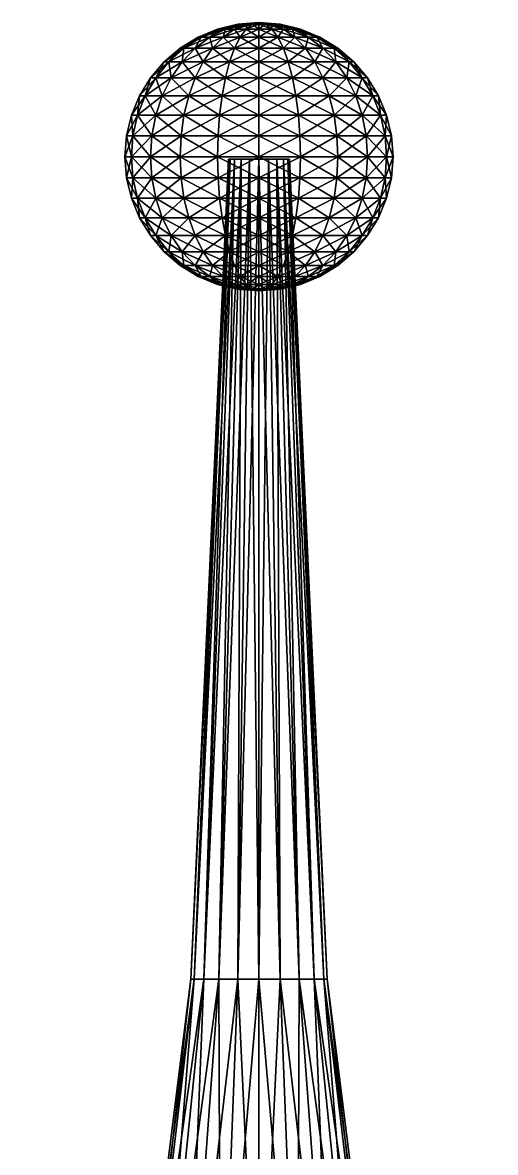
# Model space of a CAD drawing. Header units: centimetres. Extents: x -3.08 to -1.02, y -0.97 to 2.65.
# Drawn here: x -2.181 to -1.919, y 2.02 to 2.647 of the extents above; entities that cross this region are included whole.
import ezdxf

# ---------------------------------------------------------------- set-up
doc = ezdxf.new("R2010")
doc.units = ezdxf.units.CM
doc.header["$MEASUREMENT"] = 0

msp = doc.modelspace()

# ---------------------------------------------------------------- meshes
at = {"color": 8, "true_color": 0x7f7f7f}
mesh = msp.add_polyface(dxfattribs=at)
corners = [(-2.05017, 2.64353, -0.9108), (-2.06061, 2.63906, -0.91993), (-2.05728, 2.64353, -0.90967), (-2.07003, 2.63906, -0.91513), (-2.06369, 2.64353, -0.9064), (-2.07751, 2.63906, -0.90766), (-2.06878, 2.64353, -0.90131), (-2.08231, 2.63906, -0.89823), (-2.07205, 2.64353, -0.8949), (-2.07205, 2.64353, -0.88068), (-2.07751, 2.63906, -0.86793), (-2.06878, 2.64353, -0.87427), (-2.07003, 2.63906, -0.86045), (-2.06369, 2.64353, -0.86918), (-2.06061, 2.63906, -0.85565), (-2.05728, 2.64353, -0.86591), (-2.05017, 2.63906, -0.85399), (-2.05017, 2.64353, -0.86479), (-2.05017, 2.64626, -0.89944), (-2.05377, 2.64626, -0.89887), (-2.05701, 2.64626, -0.89721), (-2.05959, 2.64626, -0.89464), (-2.06125, 2.64626, -0.89139), (-2.07317, 2.64353, -0.88779), (-2.06182, 2.64626, -0.88779), (-2.06125, 2.64626, -0.88419), (-2.05959, 2.64626, -0.88095), (-2.05701, 2.64626, -0.87837), (-2.05377, 2.64626, -0.87672), (-2.05017, 2.64626, -0.87615), (-2.05017, 2.64718, -0.88779), (-2.05017, 2.64718, -0.88779), (-2.05017, 2.64718, -0.88779), (-2.05017, 2.64718, -0.88779), (-2.05017, 2.64718, -0.88779), (-2.05017, 2.64718, -0.88779), (-2.05017, 2.64718, -0.88779), (-2.05017, 2.64718, -0.88779), (-2.05017, 2.64718, -0.88779), (-2.05017, 2.64718, -0.88779)]
mesh.append_faces([[corners[k] for k in face] for face in [(0, 1, 2), (2, 3, 4), (4, 5, 6), (6, 7, 8), (9, 10, 11), (11, 12, 13), (13, 14, 15), (14, 16, 15), (15, 16, 17), (0, 2, 18), (18, 2, 19), (2, 4, 19), (19, 4, 20), (4, 6, 20), (20, 6, 21), (6, 8, 21), (21, 8, 22), (8, 23, 22), (22, 23, 24), (23, 9, 24), (24, 9, 25), (9, 11, 25), (25, 11, 26), (11, 13, 26), (26, 13, 27), (13, 15, 27), (27, 15, 28), (15, 17, 28), (28, 17, 29), (18, 19, 30), (19, 20, 31), (20, 21, 32), (21, 22, 33), (22, 24, 34), (24, 25, 35), (25, 26, 36), (26, 27, 37), (27, 28, 38), (28, 29, 39)]], dxfattribs={"color": 8})
mesh = msp.add_polyface(dxfattribs=at)
corners = [(-2.02829, 2.64353, -0.8949), (-2.02283, 2.63906, -0.90766), (-2.03156, 2.64353, -0.90131), (-2.0303, 2.63906, -0.91513), (-2.03665, 2.64353, -0.9064), (-2.03973, 2.63906, -0.91993), (-2.04306, 2.64353, -0.90967), (-2.05017, 2.63906, -0.92159), (-2.05017, 2.64353, -0.9108), (-2.05017, 2.64353, -0.86479), (-2.03973, 2.63906, -0.85565), (-2.04306, 2.64353, -0.86591), (-2.0303, 2.63906, -0.86045), (-2.03665, 2.64353, -0.86918), (-2.02283, 2.63906, -0.86793), (-2.03156, 2.64353, -0.87427), (-2.01803, 2.63906, -0.87735), (-2.02829, 2.64353, -0.88068), (-2.03909, 2.64626, -0.89139), (-2.04075, 2.64626, -0.89464), (-2.04332, 2.64626, -0.89721), (-2.04657, 2.64626, -0.89887), (-2.05017, 2.64626, -0.89944), (-2.05017, 2.64626, -0.87615), (-2.04657, 2.64626, -0.87672), (-2.04332, 2.64626, -0.87837), (-2.04075, 2.64626, -0.88095), (-2.03909, 2.64626, -0.88419), (-2.02717, 2.64353, -0.88779), (-2.03852, 2.64626, -0.88779), (-2.02829, 2.64353, -0.8949), (-2.03909, 2.64626, -0.89139), (-2.05017, 2.64718, -0.88779), (-2.05017, 2.64718, -0.88779), (-2.05017, 2.64718, -0.88779), (-2.05017, 2.64718, -0.88779), (-2.05017, 2.64718, -0.88779), (-2.05017, 2.64718, -0.88779), (-2.05017, 2.64718, -0.88779), (-2.05017, 2.64718, -0.88779), (-2.05017, 2.64718, -0.88779), (-2.05017, 2.64718, -0.88779)]
mesh.append_faces([[corners[k] for k in face] for face in [(0, 1, 2), (2, 3, 4), (4, 5, 6), (6, 7, 8), (9, 10, 11), (11, 12, 13), (13, 14, 15), (15, 16, 17), (0, 2, 18), (18, 2, 19), (2, 4, 19), (19, 4, 20), (4, 6, 20), (20, 6, 21), (6, 8, 21), (21, 8, 22), (9, 11, 23), (23, 11, 24), (11, 13, 24), (24, 13, 25), (13, 15, 25), (25, 15, 26), (15, 17, 26), (26, 17, 27), (17, 28, 27), (27, 28, 29), (28, 30, 29), (29, 30, 31), (18, 19, 32), (19, 20, 33), (20, 21, 34), (21, 22, 35), (23, 24, 36), (24, 25, 37), (25, 26, 38), (26, 27, 39), (27, 29, 40), (29, 31, 41)]], dxfattribs={"color": 8})
mesh = msp.add_polyface(dxfattribs=at)
corners = [(-2.06644, 2.62537, -0.93785), (-2.08557, 2.61649, -0.93652), (-2.08111, 2.62537, -0.93038), (-2.09889, 2.61649, -0.92319), (-2.09276, 2.62537, -0.91873), (-2.10745, 2.61649, -0.9064), (-2.10023, 2.62537, -0.90406), (-2.1104, 2.61649, -0.88779), (-2.10281, 2.62537, -0.88779), (-2.10745, 2.61649, -0.86918), (-2.10023, 2.62537, -0.87152), (-2.09889, 2.61649, -0.85239), (-2.09276, 2.62537, -0.85685), (-2.08557, 2.61649, -0.83907), (-2.08111, 2.62537, -0.84521), (-2.06878, 2.61649, -0.83051), (-2.07589, 2.63296, -0.92319), (-2.08557, 2.63296, -0.91351), (-2.09178, 2.63296, -0.90131), (-2.09393, 2.63296, -0.88779), (-2.09178, 2.63296, -0.87427), (-2.08557, 2.63296, -0.86207), (-2.07589, 2.63296, -0.85239), (-2.07003, 2.63906, -0.91513), (-2.07751, 2.63906, -0.90766), (-2.08231, 2.63906, -0.89823), (-2.08397, 2.63906, -0.88779), (-2.08231, 2.63906, -0.87735), (-2.07751, 2.63906, -0.86793), (-2.06878, 2.64353, -0.90131), (-2.07205, 2.64353, -0.8949), (-2.07317, 2.64353, -0.88779), (-2.07205, 2.64353, -0.88068)]
mesh.append_faces([[corners[k] for k in face] for face in [(0, 1, 2), (2, 3, 4), (4, 5, 6), (6, 7, 8), (8, 9, 10), (10, 11, 12), (11, 13, 12), (12, 13, 14), (13, 15, 14), (2, 4, 16), (16, 4, 17), (4, 6, 17), (17, 6, 18), (6, 8, 18), (18, 8, 19), (8, 10, 19), (19, 10, 20), (10, 12, 20), (20, 12, 21), (12, 14, 21), (21, 14, 22), (16, 17, 23), (23, 17, 24), (17, 18, 24), (24, 18, 25), (18, 19, 25), (25, 19, 26), (19, 20, 26), (26, 20, 27), (20, 21, 27), (27, 21, 28), (21, 22, 28), (24, 25, 29), (25, 26, 30), (30, 26, 31), (26, 27, 31), (31, 27, 32), (27, 28, 32)]], dxfattribs={"color": 8})
mesh = msp.add_polyface(dxfattribs=at)
corners = [(-2.07205, 2.59574, -0.82046), (-2.05017, 2.58438, -0.81426), (-2.05017, 2.59574, -0.81699), (-2.05017, 2.59574, -0.95859), (-2.07205, 2.59574, -0.95513), (-2.05017, 2.60653, -0.95412), (-2.07067, 2.60653, -0.95087), (-2.07067, 2.60653, -0.82471), (-2.05017, 2.60653, -0.82146), (-2.05017, 2.61649, -0.94802), (-2.06878, 2.61649, -0.94507), (-2.08557, 2.61649, -0.83907), (-2.06878, 2.61649, -0.83051), (-2.05017, 2.61649, -0.82757), (-2.05017, 2.62537, -0.94043), (-2.06644, 2.62537, -0.93785), (-2.08557, 2.61649, -0.93652), (-2.08111, 2.62537, -0.84521), (-2.06644, 2.62537, -0.83773), (-2.05017, 2.62537, -0.83515), (-2.05017, 2.63296, -0.93155), (-2.06369, 2.63296, -0.92941), (-2.08111, 2.62537, -0.93038), (-2.07589, 2.63296, -0.92319), (-2.07589, 2.63296, -0.85239), (-2.06369, 2.63296, -0.84618), (-2.05017, 2.63296, -0.84403), (-2.05017, 2.63906, -0.92159), (-2.06061, 2.63906, -0.91993), (-2.07003, 2.63906, -0.91513), (-2.07751, 2.63906, -0.86793), (-2.07003, 2.63906, -0.86045), (-2.06061, 2.63906, -0.85565), (-2.05017, 2.63906, -0.85399), (-2.05017, 2.64353, -0.9108), (-2.05728, 2.64353, -0.90967), (-2.07751, 2.63906, -0.90766), (-2.06369, 2.64353, -0.9064), (-2.06878, 2.64353, -0.87427), (-2.06369, 2.64353, -0.86918)]
mesh.append_faces([[corners[k] for k in face] for face in [(0, 1, 2), (3, 4, 5), (5, 4, 6), (0, 2, 7), (7, 2, 8), (5, 6, 9), (9, 6, 10), (11, 7, 12), (7, 8, 12), (12, 8, 13), (9, 10, 14), (14, 10, 15), (10, 16, 15), (17, 12, 18), (12, 13, 18), (18, 13, 19), (14, 15, 20), (20, 15, 21), (15, 22, 21), (21, 22, 23), (17, 18, 24), (24, 18, 25), (18, 19, 25), (25, 19, 26), (20, 21, 27), (27, 21, 28), (21, 23, 28), (28, 23, 29), (30, 24, 31), (24, 25, 31), (31, 25, 32), (25, 26, 32), (32, 26, 33), (27, 28, 34), (28, 29, 35), (29, 36, 37), (30, 31, 38), (31, 32, 39)]], dxfattribs={"color": 8})
mesh = msp.add_polyface(dxfattribs=at)
corners = [(-2.02829, 2.59574, -0.95513), (-2.05017, 2.59574, -0.95859), (-2.02967, 2.60653, -0.95087), (-2.05017, 2.60653, -0.95412), (-2.05017, 2.59574, -0.81699), (-2.02829, 2.59574, -0.82046), (-2.05017, 2.60653, -0.82146), (-2.02967, 2.60653, -0.82471), (-2.01477, 2.61649, -0.93652), (-2.03156, 2.61649, -0.94507), (-2.05017, 2.61649, -0.94802), (-2.05017, 2.61649, -0.82757), (-2.03156, 2.61649, -0.83051), (-2.01923, 2.62537, -0.93038), (-2.0339, 2.62537, -0.93785), (-2.05017, 2.62537, -0.94043), (-2.05017, 2.62537, -0.83515), (-2.0339, 2.62537, -0.83773), (-2.01477, 2.61649, -0.83907), (-2.02445, 2.63296, -0.92319), (-2.03665, 2.63296, -0.92941), (-2.05017, 2.63296, -0.93155), (-2.05017, 2.63296, -0.84403), (-2.03665, 2.63296, -0.84618), (-2.01923, 2.62537, -0.84521), (-2.02445, 2.63296, -0.85239), (-2.02283, 2.63906, -0.90766), (-2.0303, 2.63906, -0.91513), (-2.03973, 2.63906, -0.91993), (-2.05017, 2.63906, -0.92159), (-2.05017, 2.63906, -0.85399), (-2.03973, 2.63906, -0.85565), (-2.0303, 2.63906, -0.86045), (-2.03156, 2.64353, -0.90131), (-2.03665, 2.64353, -0.9064), (-2.04306, 2.64353, -0.90967), (-2.05017, 2.64353, -0.86479), (-2.04306, 2.64353, -0.86591), (-2.02283, 2.63906, -0.86793), (-2.03665, 2.64353, -0.86918)]
mesh.append_faces([[corners[k] for k in face] for face in [(0, 1, 2), (2, 1, 3), (4, 5, 6), (6, 5, 7), (8, 2, 9), (2, 3, 9), (9, 3, 10), (6, 7, 11), (11, 7, 12), (13, 9, 14), (9, 10, 14), (14, 10, 15), (11, 12, 16), (16, 12, 17), (12, 18, 17), (13, 14, 19), (19, 14, 20), (14, 15, 20), (20, 15, 21), (16, 17, 22), (22, 17, 23), (17, 24, 23), (23, 24, 25), (26, 19, 27), (19, 20, 27), (27, 20, 28), (20, 21, 28), (28, 21, 29), (22, 23, 30), (30, 23, 31), (23, 25, 31), (31, 25, 32), (26, 27, 33), (27, 28, 34), (28, 29, 35), (30, 31, 36), (31, 32, 37), (32, 38, 39)]], dxfattribs={"color": 8})
mesh = msp.add_polyface(dxfattribs=at)
corners = [(-2.00011, 2.62537, -0.90406), (-2.00145, 2.61649, -0.92319), (-2.00758, 2.62537, -0.91873), (-2.01477, 2.61649, -0.93652), (-2.01923, 2.62537, -0.93038), (-2.0339, 2.62537, -0.83773), (-2.01477, 2.61649, -0.83907), (-2.01923, 2.62537, -0.84521), (-2.00145, 2.61649, -0.85239), (-2.00758, 2.62537, -0.85685), (-1.99289, 2.61649, -0.86918), (-2.00011, 2.62537, -0.87152), (-1.98994, 2.61649, -0.88779), (-1.99753, 2.62537, -0.88779), (-1.99289, 2.61649, -0.9064), (-2.00011, 2.62537, -0.90406), (-2.00855, 2.63296, -0.90131), (-2.01477, 2.63296, -0.91351), (-2.02445, 2.63296, -0.92319), (-2.02445, 2.63296, -0.85239), (-2.01477, 2.63296, -0.86207), (-2.00855, 2.63296, -0.87427), (-2.00641, 2.63296, -0.88779), (-2.00855, 2.63296, -0.90131), (-2.01803, 2.63906, -0.89823), (-2.02283, 2.63906, -0.90766), (-2.0303, 2.63906, -0.86045), (-2.02283, 2.63906, -0.86793), (-2.01803, 2.63906, -0.87735), (-2.01637, 2.63906, -0.88779), (-2.01803, 2.63906, -0.89823), (-2.02829, 2.64353, -0.8949), (-2.03156, 2.64353, -0.87427), (-2.02829, 2.64353, -0.88068), (-2.02717, 2.64353, -0.88779), (-2.02829, 2.64353, -0.8949)]
mesh.append_faces([[corners[k] for k in face] for face in [(0, 1, 2), (2, 3, 4), (5, 6, 7), (7, 8, 9), (8, 10, 9), (9, 10, 11), (10, 12, 11), (11, 12, 13), (12, 14, 13), (13, 14, 15), (0, 2, 16), (16, 2, 17), (2, 4, 17), (17, 4, 18), (7, 9, 19), (19, 9, 20), (9, 11, 20), (20, 11, 21), (11, 13, 21), (21, 13, 22), (13, 15, 22), (22, 15, 23), (16, 17, 24), (24, 17, 25), (17, 18, 25), (19, 20, 26), (26, 20, 27), (20, 21, 27), (27, 21, 28), (21, 22, 28), (28, 22, 29), (22, 23, 29), (29, 23, 30), (24, 25, 31), (27, 28, 32), (28, 29, 33), (33, 29, 34), (29, 30, 34), (34, 30, 35)]], dxfattribs={"color": 8})
mesh = msp.add_polyface(dxfattribs=at)
corners = [(-2.10745, 2.59574, -0.84618), (-2.09339, 2.58438, -0.82831), (-2.09178, 2.59574, -0.83051), (-2.07289, 2.58438, -0.81786), (-2.07205, 2.59574, -0.82046), (-2.07205, 2.59574, -0.95513), (-2.09178, 2.59574, -0.94507), (-2.07067, 2.60653, -0.95087), (-2.08916, 2.60653, -0.94145), (-2.10745, 2.59574, -0.92941), (-2.10383, 2.60653, -0.92678), (-2.1175, 2.59574, -0.90967), (-2.11325, 2.60653, -0.90829), (-2.12097, 2.59574, -0.88779), (-2.1165, 2.60653, -0.88779), (-2.1175, 2.59574, -0.86591), (-2.11325, 2.60653, -0.86729), (-2.10383, 2.60653, -0.8488), (-2.08916, 2.60653, -0.83413), (-2.07067, 2.60653, -0.82471), (-2.06878, 2.61649, -0.94507), (-2.08557, 2.61649, -0.93652), (-2.09889, 2.61649, -0.92319), (-2.10745, 2.61649, -0.9064), (-2.1104, 2.61649, -0.88779), (-2.10745, 2.61649, -0.86918), (-2.09889, 2.61649, -0.85239), (-2.08557, 2.61649, -0.83907), (-2.08111, 2.62537, -0.93038), (-2.09276, 2.62537, -0.91873), (-2.10023, 2.62537, -0.90406), (-2.10281, 2.62537, -0.88779), (-2.10023, 2.62537, -0.87152)]
mesh.append_faces([[corners[k] for k in face] for face in [(0, 1, 2), (2, 3, 4), (5, 6, 7), (7, 6, 8), (6, 9, 8), (8, 9, 10), (9, 11, 10), (10, 11, 12), (11, 13, 12), (12, 13, 14), (13, 15, 14), (14, 15, 16), (15, 0, 16), (16, 0, 17), (0, 2, 17), (17, 2, 18), (2, 4, 18), (18, 4, 19), (7, 8, 20), (20, 8, 21), (8, 10, 21), (21, 10, 22), (10, 12, 22), (22, 12, 23), (12, 14, 23), (23, 14, 24), (14, 16, 24), (24, 16, 25), (16, 17, 25), (25, 17, 26), (17, 18, 26), (26, 18, 27), (18, 19, 27), (21, 22, 28), (22, 23, 29), (23, 24, 30), (24, 25, 31), (25, 26, 32)]], dxfattribs={"color": 8})
mesh = msp.add_polyface(dxfattribs=at)
corners = [(-1.99289, 2.59574, -0.84618), (-1.98024, 2.58438, -0.86507), (-1.98283, 2.59574, -0.86591), (-1.97664, 2.58438, -0.88779), (-1.97937, 2.59574, -0.88779), (-1.98024, 2.58438, -0.91051), (-1.98283, 2.59574, -0.90967), (-1.98283, 2.59574, -0.90967), (-1.99289, 2.59574, -0.92941), (-1.98709, 2.60653, -0.90829), (-1.99651, 2.60653, -0.92678), (-2.00855, 2.59574, -0.94507), (-2.01118, 2.60653, -0.94145), (-2.02829, 2.59574, -0.95513), (-2.02967, 2.60653, -0.95087), (-2.02829, 2.59574, -0.82046), (-2.00855, 2.59574, -0.83051), (-2.02967, 2.60653, -0.82471), (-2.01118, 2.60653, -0.83413), (-1.99651, 2.60653, -0.8488), (-1.98709, 2.60653, -0.86729), (-1.98384, 2.60653, -0.88779), (-1.98709, 2.60653, -0.90829), (-1.99289, 2.61649, -0.9064), (-2.00145, 2.61649, -0.92319), (-2.01477, 2.61649, -0.93652), (-2.03156, 2.61649, -0.83051), (-2.01477, 2.61649, -0.83907), (-2.00145, 2.61649, -0.85239), (-1.99289, 2.61649, -0.86918), (-1.98994, 2.61649, -0.88779), (-1.99289, 2.61649, -0.9064), (-2.00011, 2.62537, -0.90406), (-2.00758, 2.62537, -0.91873), (-2.03156, 2.61649, -0.94507), (-2.01923, 2.62537, -0.93038), (-2.01923, 2.62537, -0.84521)]
mesh.append_faces([[corners[k] for k in face] for face in [(0, 1, 2), (2, 3, 4), (4, 5, 6), (7, 8, 9), (9, 8, 10), (8, 11, 10), (10, 11, 12), (11, 13, 12), (12, 13, 14), (15, 16, 17), (17, 16, 18), (16, 0, 18), (18, 0, 19), (0, 2, 19), (19, 2, 20), (2, 4, 20), (20, 4, 21), (4, 6, 21), (21, 6, 22), (9, 10, 23), (23, 10, 24), (10, 12, 24), (24, 12, 25), (12, 14, 25), (17, 18, 26), (26, 18, 27), (18, 19, 27), (27, 19, 28), (19, 20, 28), (28, 20, 29), (20, 21, 29), (29, 21, 30), (21, 22, 30), (30, 22, 31), (23, 24, 32), (24, 25, 33), (25, 34, 35), (27, 28, 36)]], dxfattribs={"color": 8})
mesh = msp.add_polyface(dxfattribs=at)
corners = [(-2.09339, 2.56109, -0.94728), (-2.10745, 2.54973, -0.92941), (-2.10965, 2.56109, -0.93101), (-2.1175, 2.54973, -0.90967), (-2.1201, 2.56109, -0.91051), (-2.12097, 2.54973, -0.88779), (-2.1237, 2.56109, -0.88779), (-2.1175, 2.54973, -0.86591), (-2.1201, 2.56109, -0.86507), (-2.10745, 2.54973, -0.84618), (-2.10965, 2.56109, -0.84457), (-2.09393, 2.57273, -0.94802), (-2.1104, 2.57273, -0.93155), (-2.12097, 2.57273, -0.9108), (-2.12461, 2.57273, -0.88779), (-2.12097, 2.57273, -0.86479), (-2.1104, 2.57273, -0.84403), (-2.09339, 2.56109, -0.82831), (-2.09393, 2.57273, -0.82757), (-2.09339, 2.58438, -0.94728), (-2.10965, 2.58438, -0.93101), (-2.1201, 2.58438, -0.91051), (-2.1237, 2.58438, -0.88779), (-2.1201, 2.58438, -0.86507), (-2.10965, 2.58438, -0.84457), (-2.09178, 2.59574, -0.94507), (-2.10745, 2.59574, -0.92941), (-2.1175, 2.59574, -0.90967), (-2.12097, 2.59574, -0.88779), (-2.1175, 2.59574, -0.86591), (-2.10745, 2.59574, -0.84618), (-2.09339, 2.58438, -0.82831)]
mesh.append_faces([[corners[k] for k in face] for face in [(0, 1, 2), (2, 3, 4), (4, 5, 6), (6, 7, 8), (8, 9, 10), (0, 2, 11), (11, 2, 12), (2, 4, 12), (12, 4, 13), (4, 6, 13), (13, 6, 14), (6, 8, 14), (14, 8, 15), (8, 10, 15), (15, 10, 16), (10, 17, 16), (16, 17, 18), (11, 12, 19), (19, 12, 20), (12, 13, 20), (20, 13, 21), (13, 14, 21), (21, 14, 22), (14, 15, 22), (22, 15, 23), (15, 16, 23), (23, 16, 24), (16, 18, 24), (25, 20, 26), (20, 21, 26), (26, 21, 27), (21, 22, 27), (27, 22, 28), (22, 23, 28), (28, 23, 29), (23, 24, 29), (29, 24, 30), (24, 31, 30)]], dxfattribs={"color": 8})
mesh = msp.add_polyface(dxfattribs=at)
corners = [(-2.05017, 2.56109, -0.96132), (-2.07205, 2.54973, -0.95513), (-2.07289, 2.56109, -0.95772), (-2.09178, 2.54973, -0.94507), (-2.09339, 2.56109, -0.94728), (-2.10965, 2.56109, -0.84457), (-2.09178, 2.54973, -0.83051), (-2.09339, 2.56109, -0.82831), (-2.07205, 2.54973, -0.82046), (-2.07289, 2.56109, -0.81786), (-2.05017, 2.54973, -0.81699), (-2.05017, 2.56109, -0.81426), (-2.05017, 2.57273, -0.96223), (-2.07317, 2.57273, -0.95859), (-2.09393, 2.57273, -0.94802), (-2.09393, 2.57273, -0.82757), (-2.07317, 2.57273, -0.81699), (-2.05017, 2.57273, -0.81335), (-2.05017, 2.58438, -0.96132), (-2.07289, 2.58438, -0.95772), (-2.09339, 2.58438, -0.94728), (-2.10965, 2.58438, -0.84457), (-2.09339, 2.58438, -0.82831), (-2.07289, 2.58438, -0.81786), (-2.05017, 2.58438, -0.81426), (-2.05017, 2.59574, -0.95859), (-2.07205, 2.59574, -0.95513), (-2.09178, 2.59574, -0.94507), (-2.10965, 2.58438, -0.93101), (-2.09178, 2.59574, -0.83051), (-2.07205, 2.59574, -0.82046), (-2.05538, 2.57133, -0.87175), (-2.05017, 2.57133, -0.87092), (-2.05017, 2.57133, -0.88779), (-2.06009, 2.57133, -0.87414), (-2.06382, 2.57133, -0.87788), (-2.06621, 2.57133, -0.88258), (-2.06704, 2.57133, -0.88779), (-2.06621, 2.57133, -0.893), (-2.06382, 2.57133, -0.89771), (-2.06009, 2.57133, -0.90144), (-2.05538, 2.57133, -0.90383), (-2.05017, 2.57133, -0.90466)]
mesh.append_faces([[corners[k] for k in face] for face in [(0, 1, 2), (2, 3, 4), (5, 6, 7), (7, 8, 9), (9, 10, 11), (0, 2, 12), (12, 2, 13), (2, 4, 13), (13, 4, 14), (7, 9, 15), (15, 9, 16), (9, 11, 16), (16, 11, 17), (12, 13, 18), (18, 13, 19), (13, 14, 19), (19, 14, 20), (21, 15, 22), (15, 16, 22), (22, 16, 23), (16, 17, 23), (23, 17, 24), (18, 19, 25), (25, 19, 26), (19, 20, 26), (26, 20, 27), (20, 28, 27), (22, 23, 29), (23, 24, 30), (31, 32, 33), (34, 31, 33), (35, 34, 33), (36, 35, 33), (37, 36, 33), (38, 37, 33), (39, 38, 33), (40, 39, 33), (41, 40, 33), (42, 41, 33)]], dxfattribs={"color": 8})
mesh = msp.add_polyface(dxfattribs=at)
corners = [(-2.00695, 2.56109, -0.94728), (-2.02829, 2.54973, -0.95513), (-2.02745, 2.56109, -0.95772), (-2.05017, 2.54973, -0.95859), (-2.05017, 2.56109, -0.96132), (-2.05017, 2.56109, -0.81426), (-2.02829, 2.54973, -0.82046), (-2.02745, 2.56109, -0.81786), (-2.00855, 2.54973, -0.83051), (-2.00695, 2.56109, -0.82831), (-2.00641, 2.57273, -0.94802), (-2.02717, 2.57273, -0.95859), (-2.05017, 2.57273, -0.96223), (-2.05017, 2.57273, -0.81335), (-2.02717, 2.57273, -0.81699), (-2.00641, 2.57273, -0.82757), (-2.00695, 2.58438, -0.94728), (-2.02745, 2.58438, -0.95772), (-2.05017, 2.58438, -0.96132), (-2.05017, 2.58438, -0.81426), (-2.02745, 2.58438, -0.81786), (-2.00695, 2.58438, -0.82831), (-2.00855, 2.59574, -0.94507), (-2.02829, 2.59574, -0.95513), (-2.05017, 2.59574, -0.95859), (-2.05017, 2.59574, -0.81699), (-2.02829, 2.59574, -0.82046), (-2.00855, 2.59574, -0.83051), (-2.0333, 2.57133, -0.88779), (-2.03413, 2.57133, -0.893), (-2.05017, 2.57133, -0.88779), (-2.03413, 2.57133, -0.88258), (-2.03652, 2.57133, -0.87788), (-2.04025, 2.57133, -0.87414), (-2.04496, 2.57133, -0.87175), (-2.05017, 2.57133, -0.87092), (-2.04496, 2.57133, -0.90383), (-2.05017, 2.57133, -0.90466), (-2.04025, 2.57133, -0.90144), (-2.03652, 2.57133, -0.89771)]
mesh.append_faces([[corners[k] for k in face] for face in [(0, 1, 2), (2, 3, 4), (5, 6, 7), (7, 8, 9), (0, 2, 10), (10, 2, 11), (2, 4, 11), (11, 4, 12), (5, 7, 13), (13, 7, 14), (7, 9, 14), (14, 9, 15), (10, 11, 16), (16, 11, 17), (11, 12, 17), (17, 12, 18), (13, 14, 19), (19, 14, 20), (14, 15, 20), (20, 15, 21), (16, 17, 22), (22, 17, 23), (17, 18, 23), (23, 18, 24), (19, 20, 25), (25, 20, 26), (20, 21, 26), (26, 21, 27), (28, 29, 30), (31, 28, 30), (32, 31, 30), (33, 32, 30), (34, 33, 30), (35, 34, 30), (36, 37, 30), (38, 36, 30), (39, 38, 30), (29, 39, 30)]], dxfattribs={"color": 8})
mesh = msp.add_polyface(dxfattribs=at)
corners = [(-1.98024, 2.56109, -0.91051), (-1.99289, 2.54973, -0.92941), (-1.99069, 2.56109, -0.93101), (-2.00855, 2.54973, -0.94507), (-2.00695, 2.56109, -0.94728), (-2.00695, 2.56109, -0.82831), (-1.99289, 2.54973, -0.84618), (-1.99069, 2.56109, -0.84457), (-1.98283, 2.54973, -0.86591), (-1.98024, 2.56109, -0.86507), (-1.97937, 2.54973, -0.88779), (-1.97664, 2.56109, -0.88779), (-1.98283, 2.54973, -0.90967), (-1.98024, 2.56109, -0.91051), (-1.97937, 2.57273, -0.9108), (-1.98994, 2.57273, -0.93155), (-2.00641, 2.57273, -0.94802), (-2.00641, 2.57273, -0.82757), (-1.98994, 2.57273, -0.84403), (-1.97937, 2.57273, -0.86479), (-1.97573, 2.57273, -0.88779), (-1.97937, 2.57273, -0.9108), (-1.98024, 2.58438, -0.91051), (-1.99069, 2.58438, -0.93101), (-2.00695, 2.58438, -0.94728), (-2.00695, 2.58438, -0.82831), (-1.99069, 2.58438, -0.84457), (-1.98024, 2.58438, -0.86507), (-1.97664, 2.58438, -0.88779), (-1.98024, 2.58438, -0.91051), (-1.98283, 2.59574, -0.90967), (-1.99289, 2.59574, -0.92941), (-2.00855, 2.59574, -0.94507), (-2.00855, 2.59574, -0.83051), (-1.99289, 2.59574, -0.84618), (-1.98283, 2.59574, -0.86591), (-1.97937, 2.59574, -0.88779)]
mesh.append_faces([[corners[k] for k in face] for face in [(0, 1, 2), (2, 3, 4), (5, 6, 7), (7, 8, 9), (9, 10, 11), (11, 12, 13), (0, 2, 14), (14, 2, 15), (2, 4, 15), (15, 4, 16), (5, 7, 17), (17, 7, 18), (7, 9, 18), (18, 9, 19), (9, 11, 19), (19, 11, 20), (11, 13, 20), (20, 13, 21), (14, 15, 22), (22, 15, 23), (15, 16, 23), (23, 16, 24), (17, 18, 25), (25, 18, 26), (18, 19, 26), (26, 19, 27), (19, 20, 27), (27, 20, 28), (20, 21, 28), (28, 21, 29), (22, 23, 30), (30, 23, 31), (23, 24, 31), (31, 24, 32), (25, 26, 33), (33, 26, 34), (26, 27, 34), (27, 28, 35), (28, 29, 36)]], dxfattribs={"color": 8})
mesh = msp.add_polyface(dxfattribs=at)
corners = [(-2.0123, 2.11654, -0.88779), (-1.9845, 1.86678, -0.90913), (-2.01415, 2.11654, -0.8995), (-2.01415, 2.11654, -0.87609), (-1.98112, 1.86678, -0.88779), (-2.01953, 2.11654, -0.86553), (-1.9845, 1.86678, -0.86645), (-2.02791, 2.11654, -0.85715), (-1.99431, 1.86678, -0.8472), (-2.03847, 2.11654, -0.85177), (-2.00958, 1.86678, -0.83193), (-2.05017, 2.11654, -0.84992), (-2.02883, 1.86678, -0.82212), (-2.06187, 2.11654, -0.85177), (-2.05017, 1.86678, -0.81874), (-2.07243, 2.11654, -0.85715), (-2.07151, 1.86678, -0.82212), (-2.08081, 2.11654, -0.86553), (-2.09076, 1.86678, -0.83193), (-2.08619, 2.11654, -0.87609), (-2.10603, 1.86678, -0.8472), (-2.08804, 2.11654, -0.88779), (-2.11584, 1.86678, -0.86645), (-2.08619, 2.11654, -0.8995), (-2.11922, 1.86678, -0.88779), (-2.08081, 2.11654, -0.91005), (-2.11584, 1.86678, -0.90913), (-2.07243, 2.11654, -0.91843), (-2.10603, 1.86678, -0.92838), (-2.06187, 2.11654, -0.92381), (-2.09076, 1.86678, -0.94366), (-2.05017, 2.11654, -0.92567), (-2.07151, 1.86678, -0.95346), (-2.03847, 2.11654, -0.92381), (-2.05017, 1.86678, -0.95684), (-2.02791, 2.11654, -0.91843), (-2.02883, 1.86678, -0.95346), (-1.99431, 1.86678, -0.92838), (-2.00958, 1.86678, -0.94366), (-2.01953, 2.11654, -0.91005), (-2.0333, 2.57133, -0.88779), (-2.03413, 2.57133, -0.88258), (-2.03652, 2.57133, -0.87788), (-2.04025, 2.57133, -0.87414), (-2.04496, 2.57133, -0.87175), (-2.05017, 2.57133, -0.87092), (-2.05538, 2.57133, -0.87175), (-2.06009, 2.57133, -0.87414), (-2.06382, 2.57133, -0.87788), (-2.06621, 2.57133, -0.88258), (-2.06704, 2.57133, -0.88779), (-2.06621, 2.57133, -0.893), (-2.06382, 2.57133, -0.89771), (-2.06009, 2.57133, -0.90144), (-2.05538, 2.57133, -0.90383), (-2.04496, 2.57133, -0.90383)]
mesh.append_faces([[corners[k] for k in face] for face in [(0, 1, 2), (3, 4, 0), (5, 6, 3), (7, 8, 5), (9, 10, 7), (11, 12, 9), (13, 14, 11), (15, 16, 13), (17, 18, 15), (19, 20, 17), (21, 22, 19), (23, 24, 21), (25, 26, 23), (27, 28, 25), (29, 30, 27), (31, 32, 29), (33, 34, 31), (35, 36, 33), (37, 38, 39), (39, 38, 35), (1, 37, 2), (2, 37, 39), (0, 2, 40), (3, 0, 41), (5, 3, 42), (7, 5, 43), (9, 7, 44), (11, 9, 45), (13, 11, 46), (15, 13, 47), (17, 15, 48), (19, 17, 49), (21, 19, 50), (23, 21, 51), (25, 23, 52), (27, 25, 53), (29, 27, 54), (33, 31, 55)]], dxfattribs={"color": 8})
mesh = msp.add_polyface(dxfattribs=at)
corners = [(-2.04075, 2.49921, -0.89464), (-2.03909, 2.49921, -0.89139), (-2.05017, 2.49829, -0.88779), (-2.04332, 2.49921, -0.89721), (-2.05017, 2.49829, -0.88779), (-2.04657, 2.49921, -0.89887), (-2.05017, 2.49829, -0.88779), (-2.05017, 2.49921, -0.89944), (-2.05017, 2.49829, -0.88779), (-2.05377, 2.49921, -0.89887), (-2.05017, 2.49829, -0.88779), (-2.05701, 2.49921, -0.89721), (-2.05017, 2.49829, -0.88779), (-2.05959, 2.49921, -0.89464), (-2.05017, 2.49829, -0.88779), (-2.06125, 2.49921, -0.89139), (-2.05017, 2.49829, -0.88779), (-2.06182, 2.49921, -0.88779), (-2.05017, 2.49829, -0.88779), (-2.06125, 2.49921, -0.88419), (-2.05017, 2.49829, -0.88779), (-2.05959, 2.49921, -0.88095), (-2.05017, 2.49829, -0.88779), (-2.05701, 2.49921, -0.87837), (-2.05017, 2.49829, -0.88779), (-2.05377, 2.49921, -0.87672), (-2.05017, 2.49829, -0.88779), (-2.05017, 2.49921, -0.87615), (-2.05017, 2.49829, -0.88779), (-2.04657, 2.49921, -0.87672), (-2.05017, 2.49829, -0.88779), (-2.0333, 2.57133, -0.88779), (-2.01415, 2.11654, -0.8995), (-2.03413, 2.57133, -0.893), (-2.03413, 2.57133, -0.88258), (-2.0123, 2.11654, -0.88779), (-2.03652, 2.57133, -0.87788), (-2.01415, 2.11654, -0.87609), (-2.04025, 2.57133, -0.87414), (-2.01953, 2.11654, -0.86553), (-2.04496, 2.57133, -0.87175), (-2.02791, 2.11654, -0.85715), (-2.05017, 2.57133, -0.87092), (-2.03847, 2.11654, -0.85177), (-2.05538, 2.57133, -0.87175), (-2.05017, 2.11654, -0.84992), (-2.06009, 2.57133, -0.87414), (-2.06187, 2.11654, -0.85177), (-2.06382, 2.57133, -0.87788), (-2.07243, 2.11654, -0.85715), (-2.06621, 2.57133, -0.88258), (-2.08081, 2.11654, -0.86553), (-2.06704, 2.57133, -0.88779), (-2.08619, 2.11654, -0.87609), (-2.06621, 2.57133, -0.893), (-2.08804, 2.11654, -0.88779), (-2.06382, 2.57133, -0.89771), (-2.08619, 2.11654, -0.8995), (-2.06009, 2.57133, -0.90144), (-2.08081, 2.11654, -0.91005), (-2.05538, 2.57133, -0.90383), (-2.07243, 2.11654, -0.91843), (-2.05017, 2.11654, -0.92567), (-2.06187, 2.11654, -0.92381), (-2.05017, 2.57133, -0.90466), (-2.04496, 2.57133, -0.90383), (-2.02791, 2.11654, -0.91843), (-2.03847, 2.11654, -0.92381), (-2.04025, 2.57133, -0.90144), (-2.01953, 2.11654, -0.91005), (-2.03652, 2.57133, -0.89771)]
mesh.append_faces([[corners[k] for k in face] for face in [(0, 1, 2), (3, 0, 4), (5, 3, 6), (7, 5, 8), (9, 7, 10), (11, 9, 12), (13, 11, 14), (15, 13, 16), (17, 15, 18), (19, 17, 20), (21, 19, 22), (23, 21, 24), (25, 23, 26), (27, 25, 28), (29, 27, 30), (31, 32, 33), (34, 35, 31), (36, 37, 34), (38, 39, 36), (40, 41, 38), (42, 43, 40), (44, 45, 42), (46, 47, 44), (48, 49, 46), (50, 51, 48), (52, 53, 50), (54, 55, 52), (56, 57, 54), (58, 59, 56), (60, 61, 58), (62, 63, 64), (64, 63, 60), (65, 62, 64), (66, 67, 68), (68, 67, 65), (69, 66, 70), (70, 66, 68), (32, 69, 33), (33, 69, 70)]], dxfattribs={"color": 8})
mesh = msp.add_polyface(dxfattribs=at)
corners = [(-2.10023, 2.52009, -0.90406), (-2.09393, 2.51251, -0.88779), (-2.10281, 2.52009, -0.88779), (-2.09178, 2.51251, -0.87427), (-2.10023, 2.52009, -0.87152), (-2.09276, 2.52009, -0.91873), (-2.09889, 2.52898, -0.92319), (-2.10745, 2.52898, -0.9064), (-2.1104, 2.52898, -0.88779), (-2.10745, 2.52898, -0.86918), (-2.09276, 2.52009, -0.85685), (-2.09889, 2.52898, -0.85239), (-2.08916, 2.53894, -0.94145), (-2.10383, 2.53894, -0.92678), (-2.11325, 2.53894, -0.90829), (-2.1165, 2.53894, -0.88779), (-2.11325, 2.53894, -0.86729), (-2.10383, 2.53894, -0.8488), (-2.08557, 2.52898, -0.83907), (-2.09178, 2.54973, -0.94507), (-2.10745, 2.54973, -0.92941), (-2.1175, 2.54973, -0.90967), (-2.12097, 2.54973, -0.88779), (-2.1175, 2.54973, -0.86591), (-2.10745, 2.54973, -0.84618), (-2.08916, 2.53894, -0.83413), (-2.09178, 2.54973, -0.83051), (-2.09339, 2.56109, -0.94728), (-2.10965, 2.56109, -0.93101), (-2.1201, 2.56109, -0.91051), (-2.1237, 2.56109, -0.88779), (-2.1201, 2.56109, -0.86507), (-2.10965, 2.56109, -0.84457)]
mesh.append_faces([[corners[k] for k in face] for face in [(0, 1, 2), (2, 3, 4), (5, 0, 6), (6, 0, 7), (0, 2, 7), (7, 2, 8), (2, 4, 8), (8, 4, 9), (4, 10, 9), (9, 10, 11), (12, 6, 13), (6, 7, 13), (13, 7, 14), (7, 8, 14), (14, 8, 15), (8, 9, 15), (15, 9, 16), (9, 11, 16), (16, 11, 17), (11, 18, 17), (12, 13, 19), (19, 13, 20), (13, 14, 20), (20, 14, 21), (14, 15, 21), (21, 15, 22), (15, 16, 22), (22, 16, 23), (16, 17, 23), (23, 17, 24), (17, 25, 24), (24, 25, 26), (19, 20, 27), (20, 21, 28), (21, 22, 29), (22, 23, 30), (23, 24, 31), (24, 26, 32)]], dxfattribs={"color": 8})
mesh = msp.add_polyface(dxfattribs=at)
corners = [(-2.10023, 2.52009, -0.87152), (-2.08557, 2.51251, -0.86207), (-2.09276, 2.52009, -0.85685), (-2.07589, 2.51251, -0.85239), (-2.08111, 2.52009, -0.84521), (-2.06369, 2.51251, -0.84618), (-2.06644, 2.52009, -0.83773), (-2.05017, 2.51251, -0.84403), (-2.05017, 2.52009, -0.83515), (-2.05017, 2.52009, -0.94043), (-2.06644, 2.52009, -0.93785), (-2.05017, 2.52898, -0.94802), (-2.06878, 2.52898, -0.94507), (-2.08111, 2.52009, -0.93038), (-2.08557, 2.52898, -0.93652), (-2.09276, 2.52009, -0.91873), (-2.09889, 2.52898, -0.92319), (-2.09889, 2.52898, -0.85239), (-2.08557, 2.52898, -0.83907), (-2.06878, 2.52898, -0.83051), (-2.05017, 2.52898, -0.82757), (-2.05017, 2.53894, -0.95412), (-2.07067, 2.53894, -0.95087), (-2.08916, 2.53894, -0.94145), (-2.10383, 2.53894, -0.8488), (-2.08916, 2.53894, -0.83413), (-2.07067, 2.53894, -0.82471), (-2.05017, 2.53894, -0.82146), (-2.05017, 2.54973, -0.95859), (-2.07205, 2.54973, -0.95513), (-2.09178, 2.54973, -0.94507), (-2.09178, 2.54973, -0.83051), (-2.07205, 2.54973, -0.82046), (-2.05017, 2.54973, -0.81699), (-2.05017, 2.56109, -0.96132), (-2.07289, 2.56109, -0.95772), (-2.09339, 2.56109, -0.82831), (-2.07289, 2.56109, -0.81786)]
mesh.append_faces([[corners[k] for k in face] for face in [(0, 1, 2), (2, 3, 4), (4, 5, 6), (6, 7, 8), (9, 10, 11), (11, 10, 12), (10, 13, 12), (12, 13, 14), (13, 15, 14), (14, 15, 16), (2, 4, 17), (17, 4, 18), (4, 6, 18), (18, 6, 19), (6, 8, 19), (19, 8, 20), (11, 12, 21), (21, 12, 22), (12, 14, 22), (22, 14, 23), (14, 16, 23), (24, 18, 25), (18, 19, 25), (25, 19, 26), (19, 20, 26), (26, 20, 27), (21, 22, 28), (28, 22, 29), (22, 23, 29), (29, 23, 30), (25, 26, 31), (31, 26, 32), (26, 27, 32), (32, 27, 33), (28, 29, 34), (29, 30, 35), (31, 32, 36), (32, 33, 37)]], dxfattribs={"color": 8})
mesh = msp.add_polyface(dxfattribs=at)
corners = [(-2.05017, 2.52009, -0.83515), (-2.03665, 2.51251, -0.84618), (-2.0339, 2.52009, -0.83773), (-2.02445, 2.51251, -0.85239), (-2.01923, 2.52009, -0.84521), (-2.01477, 2.51251, -0.86207), (-2.00758, 2.52009, -0.85685), (-2.00855, 2.51251, -0.87427), (-2.00011, 2.52009, -0.87152), (-2.00758, 2.52009, -0.91873), (-2.01923, 2.52009, -0.93038), (-2.00145, 2.52898, -0.92319), (-2.01477, 2.52898, -0.93652), (-2.0339, 2.52009, -0.93785), (-2.03156, 2.52898, -0.94507), (-2.05017, 2.52009, -0.94043), (-2.05017, 2.52898, -0.94802), (-2.05017, 2.52898, -0.82757), (-2.03156, 2.52898, -0.83051), (-2.01477, 2.52898, -0.83907), (-2.00145, 2.52898, -0.85239), (-1.99651, 2.53894, -0.92678), (-2.01118, 2.53894, -0.94145), (-2.02967, 2.53894, -0.95087), (-2.05017, 2.53894, -0.95412), (-2.05017, 2.53894, -0.82146), (-2.02967, 2.53894, -0.82471), (-2.01118, 2.53894, -0.83413), (-2.00855, 2.54973, -0.94507), (-2.02829, 2.54973, -0.95513), (-2.05017, 2.54973, -0.95859), (-2.05017, 2.54973, -0.81699), (-2.02829, 2.54973, -0.82046), (-2.00855, 2.54973, -0.83051), (-2.00695, 2.56109, -0.94728), (-2.02745, 2.56109, -0.95772), (-2.05017, 2.56109, -0.81426), (-2.02745, 2.56109, -0.81786)]
mesh.append_faces([[corners[k] for k in face] for face in [(0, 1, 2), (2, 3, 4), (4, 5, 6), (6, 7, 8), (9, 10, 11), (11, 10, 12), (10, 13, 12), (12, 13, 14), (13, 15, 14), (14, 15, 16), (0, 2, 17), (17, 2, 18), (2, 4, 18), (18, 4, 19), (4, 6, 19), (19, 6, 20), (21, 12, 22), (12, 14, 22), (22, 14, 23), (14, 16, 23), (23, 16, 24), (17, 18, 25), (25, 18, 26), (18, 19, 26), (26, 19, 27), (19, 20, 27), (22, 23, 28), (28, 23, 29), (23, 24, 29), (29, 24, 30), (25, 26, 31), (31, 26, 32), (26, 27, 32), (32, 27, 33), (28, 29, 34), (29, 30, 35), (31, 32, 36), (32, 33, 37)]], dxfattribs={"color": 8})
mesh = msp.add_polyface(dxfattribs=at)
corners = [(-2.00011, 2.52009, -0.87152), (-2.00641, 2.51251, -0.88779), (-1.99753, 2.52009, -0.88779), (-2.00855, 2.51251, -0.90131), (-2.00011, 2.52009, -0.90406), (-2.00011, 2.52009, -0.90406), (-2.00758, 2.52009, -0.91873), (-1.99289, 2.52898, -0.9064), (-2.00145, 2.52898, -0.92319), (-2.00758, 2.52009, -0.85685), (-2.00145, 2.52898, -0.85239), (-1.99289, 2.52898, -0.86918), (-1.98994, 2.52898, -0.88779), (-1.99289, 2.52898, -0.9064), (-1.98709, 2.53894, -0.90829), (-1.99651, 2.53894, -0.92678), (-2.01477, 2.52898, -0.93652), (-2.01118, 2.53894, -0.83413), (-1.99651, 2.53894, -0.8488), (-1.98709, 2.53894, -0.86729), (-1.98384, 2.53894, -0.88779), (-1.98709, 2.53894, -0.90829), (-1.98283, 2.54973, -0.90967), (-1.99289, 2.54973, -0.92941), (-2.01118, 2.53894, -0.94145), (-2.00855, 2.54973, -0.94507), (-2.00855, 2.54973, -0.83051), (-1.99289, 2.54973, -0.84618), (-1.98283, 2.54973, -0.86591), (-1.97937, 2.54973, -0.88779), (-1.98283, 2.54973, -0.90967), (-1.98024, 2.56109, -0.91051), (-1.99069, 2.56109, -0.93101), (-2.00695, 2.56109, -0.82831), (-1.99069, 2.56109, -0.84457), (-1.98024, 2.56109, -0.86507), (-1.97664, 2.56109, -0.88779)]
mesh.append_faces([[corners[k] for k in face] for face in [(0, 1, 2), (2, 3, 4), (5, 6, 7), (7, 6, 8), (9, 0, 10), (10, 0, 11), (0, 2, 11), (11, 2, 12), (2, 4, 12), (12, 4, 13), (7, 8, 14), (14, 8, 15), (8, 16, 15), (17, 10, 18), (10, 11, 18), (18, 11, 19), (11, 12, 19), (19, 12, 20), (12, 13, 20), (20, 13, 21), (14, 15, 22), (22, 15, 23), (15, 24, 23), (23, 24, 25), (17, 18, 26), (26, 18, 27), (18, 19, 27), (27, 19, 28), (19, 20, 28), (28, 20, 29), (20, 21, 29), (29, 21, 30), (22, 23, 31), (23, 25, 32), (26, 27, 33), (27, 28, 34), (28, 29, 35), (29, 30, 36)]], dxfattribs={"color": 8})
mesh = msp.add_polyface(dxfattribs=at)
corners = [(-2.07205, 2.50193, -0.8949), (-2.06182, 2.49921, -0.88779), (-2.07317, 2.50193, -0.88779), (-2.06125, 2.49921, -0.88419), (-2.07205, 2.50193, -0.88068), (-2.07003, 2.5064, -0.91513), (-2.06878, 2.50193, -0.90131), (-2.07751, 2.5064, -0.90766), (-2.08231, 2.5064, -0.89823), (-2.08397, 2.5064, -0.88779), (-2.08231, 2.5064, -0.87735), (-2.06878, 2.50193, -0.87427), (-2.07751, 2.5064, -0.86793), (-2.06369, 2.50193, -0.86918), (-2.07003, 2.5064, -0.86045), (-2.06369, 2.51251, -0.92941), (-2.07589, 2.51251, -0.92319), (-2.08557, 2.51251, -0.91351), (-2.09178, 2.51251, -0.90131), (-2.09393, 2.51251, -0.88779), (-2.09178, 2.51251, -0.87427), (-2.08557, 2.51251, -0.86207), (-2.07589, 2.51251, -0.85239), (-2.06061, 2.5064, -0.85565), (-2.06644, 2.52009, -0.93785), (-2.08111, 2.52009, -0.93038), (-2.09276, 2.52009, -0.91873), (-2.10023, 2.52009, -0.90406), (-2.10281, 2.52009, -0.88779), (-2.10023, 2.52009, -0.87152), (-2.09276, 2.52009, -0.85685), (-2.06369, 2.51251, -0.84618), (-2.08111, 2.52009, -0.84521)]
mesh.append_faces([[corners[k] for k in face] for face in [(0, 1, 2), (2, 3, 4), (5, 6, 7), (6, 0, 7), (7, 0, 8), (0, 2, 8), (8, 2, 9), (2, 4, 9), (9, 4, 10), (4, 11, 10), (10, 11, 12), (11, 13, 12), (12, 13, 14), (15, 5, 16), (5, 7, 16), (16, 7, 17), (7, 8, 17), (17, 8, 18), (8, 9, 18), (18, 9, 19), (9, 10, 19), (19, 10, 20), (10, 12, 20), (20, 12, 21), (12, 14, 21), (21, 14, 22), (14, 23, 22), (15, 16, 24), (24, 16, 25), (16, 17, 25), (25, 17, 26), (17, 18, 26), (26, 18, 27), (18, 19, 27), (19, 20, 28), (20, 21, 29), (21, 22, 30), (22, 31, 32)]], dxfattribs={"color": 8})
mesh = msp.add_polyface(dxfattribs=at)
corners = [(-2.04306, 2.50193, -0.90967), (-2.05017, 2.49921, -0.89944), (-2.05017, 2.50193, -0.9108), (-2.05377, 2.49921, -0.89887), (-2.05728, 2.50193, -0.90967), (-2.05701, 2.49921, -0.89721), (-2.06369, 2.50193, -0.9064), (-2.05959, 2.49921, -0.89464), (-2.06878, 2.50193, -0.90131), (-2.06125, 2.49921, -0.89139), (-2.07205, 2.50193, -0.8949), (-2.06182, 2.49921, -0.88779), (-2.06125, 2.49921, -0.88419), (-2.07317, 2.50193, -0.88779), (-2.05959, 2.49921, -0.88095), (-2.07205, 2.50193, -0.88068), (-2.06878, 2.50193, -0.87427), (-2.05701, 2.49921, -0.87837), (-2.06369, 2.50193, -0.86918), (-2.05377, 2.49921, -0.87672), (-2.05728, 2.50193, -0.86591), (-2.05017, 2.49921, -0.87615), (-2.05017, 2.50193, -0.86479), (-2.04657, 2.49921, -0.87672), (-2.05017, 2.5064, -0.92159), (-2.06061, 2.5064, -0.91993), (-2.07003, 2.5064, -0.91513), (-2.07003, 2.5064, -0.86045), (-2.06061, 2.5064, -0.85565), (-2.05017, 2.5064, -0.85399), (-2.05017, 2.51251, -0.93155), (-2.06369, 2.51251, -0.92941), (-2.07589, 2.51251, -0.85239), (-2.06369, 2.51251, -0.84618), (-2.05017, 2.51251, -0.84403), (-2.05017, 2.52009, -0.94043), (-2.06644, 2.52009, -0.93785), (-2.06644, 2.52009, -0.83773)]
mesh.append_faces([[corners[k] for k in face] for face in [(0, 1, 2), (1, 3, 2), (2, 3, 4), (3, 5, 4), (4, 5, 6), (5, 7, 6), (6, 7, 8), (7, 9, 8), (8, 9, 10), (9, 11, 10), (11, 12, 13), (12, 14, 15), (15, 14, 16), (14, 17, 16), (16, 17, 18), (17, 19, 18), (18, 19, 20), (19, 21, 20), (20, 21, 22), (21, 23, 22), (2, 4, 24), (24, 4, 25), (4, 6, 25), (25, 6, 26), (6, 8, 26), (18, 20, 27), (27, 20, 28), (20, 22, 28), (28, 22, 29), (24, 25, 30), (30, 25, 31), (25, 26, 31), (32, 28, 33), (28, 29, 33), (33, 29, 34), (30, 31, 35), (35, 31, 36), (33, 34, 37)]], dxfattribs={"color": 8})
mesh = msp.add_polyface(dxfattribs=at)
corners = [(-2.03909, 2.49921, -0.89139), (-2.04075, 2.49921, -0.89464), (-2.02829, 2.50193, -0.8949), (-2.03156, 2.50193, -0.90131), (-2.04332, 2.49921, -0.89721), (-2.03665, 2.50193, -0.9064), (-2.04657, 2.49921, -0.89887), (-2.04306, 2.50193, -0.90967), (-2.05017, 2.49921, -0.89944), (-2.05017, 2.50193, -0.86479), (-2.04657, 2.49921, -0.87672), (-2.04306, 2.50193, -0.86591), (-2.04332, 2.49921, -0.87837), (-2.03665, 2.50193, -0.86918), (-2.04075, 2.49921, -0.88095), (-2.03156, 2.50193, -0.87427), (-2.03909, 2.49921, -0.88419), (-2.02829, 2.50193, -0.88068), (-2.03852, 2.49921, -0.88779), (-2.03909, 2.49921, -0.89139), (-2.02717, 2.50193, -0.88779), (-2.0303, 2.5064, -0.91513), (-2.03973, 2.5064, -0.91993), (-2.05017, 2.50193, -0.9108), (-2.05017, 2.5064, -0.92159), (-2.05017, 2.5064, -0.85399), (-2.03973, 2.5064, -0.85565), (-2.0303, 2.5064, -0.86045), (-2.02445, 2.51251, -0.92319), (-2.03665, 2.51251, -0.92941), (-2.05017, 2.51251, -0.93155), (-2.05017, 2.51251, -0.84403), (-2.03665, 2.51251, -0.84618), (-2.0339, 2.52009, -0.93785), (-2.05017, 2.52009, -0.94043), (-2.05017, 2.52009, -0.83515), (-2.05017, 2.49829, -0.88779), (-2.05017, 2.49829, -0.88779), (-2.05017, 2.49829, -0.88779), (-2.05017, 2.49829, -0.88779), (-2.05017, 2.49829, -0.88779)]
mesh.append_faces([[corners[k] for k in face] for face in [(0, 1, 2), (2, 1, 3), (1, 4, 3), (3, 4, 5), (4, 6, 5), (5, 6, 7), (6, 8, 7), (9, 10, 11), (10, 12, 11), (11, 12, 13), (12, 14, 13), (13, 14, 15), (14, 16, 15), (15, 16, 17), (16, 18, 17), (18, 19, 20), (5, 7, 21), (21, 7, 22), (7, 23, 22), (22, 23, 24), (9, 11, 25), (25, 11, 26), (11, 13, 26), (26, 13, 27), (28, 22, 29), (22, 24, 29), (29, 24, 30), (25, 26, 31), (31, 26, 32), (26, 27, 32), (29, 30, 33), (33, 30, 34), (31, 32, 35), (12, 10, 36), (14, 12, 37), (16, 14, 38), (18, 16, 39), (19, 18, 40)]], dxfattribs={"color": 8})
mesh = msp.add_polyface(dxfattribs=at)
corners = [(-2.02829, 2.50193, -0.88068), (-2.03852, 2.49921, -0.88779), (-2.02717, 2.50193, -0.88779), (-2.03909, 2.49921, -0.89139), (-2.02829, 2.50193, -0.8949), (-2.02829, 2.50193, -0.8949), (-2.03156, 2.50193, -0.90131), (-2.01803, 2.5064, -0.89823), (-2.02283, 2.5064, -0.90766), (-2.03665, 2.50193, -0.9064), (-2.0303, 2.5064, -0.91513), (-2.03665, 2.50193, -0.86918), (-2.03156, 2.50193, -0.87427), (-2.0303, 2.5064, -0.86045), (-2.02283, 2.5064, -0.86793), (-2.01803, 2.5064, -0.87735), (-2.01637, 2.5064, -0.88779), (-2.01803, 2.5064, -0.89823), (-2.00855, 2.51251, -0.90131), (-2.01477, 2.51251, -0.91351), (-2.02445, 2.51251, -0.92319), (-2.03973, 2.5064, -0.91993), (-2.03665, 2.51251, -0.84618), (-2.02445, 2.51251, -0.85239), (-2.01477, 2.51251, -0.86207), (-2.00855, 2.51251, -0.87427), (-2.00641, 2.51251, -0.88779), (-2.00855, 2.51251, -0.90131), (-2.00011, 2.52009, -0.90406), (-2.00758, 2.52009, -0.91873), (-2.01923, 2.52009, -0.93038), (-2.03665, 2.51251, -0.92941), (-2.0339, 2.52009, -0.93785), (-2.0339, 2.52009, -0.83773), (-2.01923, 2.52009, -0.84521), (-2.00758, 2.52009, -0.85685), (-2.00011, 2.52009, -0.87152), (-1.99753, 2.52009, -0.88779)]
mesh.append_faces([[corners[k] for k in face] for face in [(0, 1, 2), (2, 3, 4), (5, 6, 7), (7, 6, 8), (6, 9, 8), (8, 9, 10), (11, 12, 13), (13, 12, 14), (12, 0, 14), (14, 0, 15), (0, 2, 15), (15, 2, 16), (2, 4, 16), (16, 4, 17), (7, 8, 18), (18, 8, 19), (8, 10, 19), (19, 10, 20), (10, 21, 20), (22, 13, 23), (13, 14, 23), (23, 14, 24), (14, 15, 24), (24, 15, 25), (15, 16, 25), (25, 16, 26), (16, 17, 26), (26, 17, 27), (18, 19, 28), (28, 19, 29), (19, 20, 29), (29, 20, 30), (20, 31, 30), (30, 31, 32), (22, 23, 33), (23, 24, 34), (24, 25, 35), (25, 26, 36), (26, 27, 37)]], dxfattribs={"color": 8})
mesh = msp.add_polyface(dxfattribs=at)
corners = [(-1.98112, 1.86678, -0.88779), (-1.9845, 1.86678, -0.90913), (-2.0123, 2.11654, -0.88779), (-1.9845, 1.86678, -0.86645), (-2.01415, 2.11654, -0.87609), (-1.99431, 1.86678, -0.8472), (-2.01953, 2.11654, -0.86553), (-2.00958, 1.86678, -0.83193), (-2.02791, 2.11654, -0.85715), (-2.02883, 1.86678, -0.82212), (-2.03847, 2.11654, -0.85177), (-2.05017, 1.86678, -0.81874), (-2.05017, 2.11654, -0.84992), (-2.07151, 1.86678, -0.82212), (-2.06187, 2.11654, -0.85177), (-2.09076, 1.86678, -0.83193), (-2.07243, 2.11654, -0.85715), (-2.10603, 1.86678, -0.8472), (-2.08081, 2.11654, -0.86553), (-2.11584, 1.86678, -0.86645), (-2.08619, 2.11654, -0.87609), (-2.11922, 1.86678, -0.88779), (-2.08804, 2.11654, -0.88779), (-2.11584, 1.86678, -0.90913), (-2.08619, 2.11654, -0.8995), (-2.10603, 1.86678, -0.92838), (-2.08081, 2.11654, -0.91005), (-2.09076, 1.86678, -0.94366), (-2.07243, 2.11654, -0.91843), (-2.07151, 1.86678, -0.95346), (-2.06187, 2.11654, -0.92381), (-2.05017, 1.86678, -0.95684), (-2.05017, 2.11654, -0.92567), (-2.02883, 1.86678, -0.95346), (-2.03847, 2.11654, -0.92381), (-2.00958, 1.86678, -0.94366), (-2.02791, 2.11654, -0.91843), (-1.92546, 1.61204, -0.92831), (-1.91905, 1.61204, -0.88779), (-1.92546, 1.61204, -0.84727), (-1.94409, 1.61204, -0.81072), (-1.9731, 1.61204, -0.78171), (-2.00965, 1.61204, -0.76309), (-2.05017, 1.61204, -0.75667), (-2.09069, 1.61204, -0.76309), (-2.12724, 1.61204, -0.78171), (-2.15625, 1.61204, -0.81072), (-2.17487, 1.61204, -0.84727), (-2.18129, 1.61204, -0.88779), (-2.17487, 1.61204, -0.92831), (-2.15625, 1.61204, -0.96486), (-2.12724, 1.61204, -0.99387), (-2.09069, 1.61204, -1.0125), (-2.05017, 1.61204, -1.01891), (-2.00965, 1.61204, -1.0125), (-1.99431, 1.86678, -0.92838), (-1.9731, 1.61204, -0.99387), (-1.94409, 1.61204, -0.96486)]
mesh.append_faces([[corners[k] for k in face] for face in [(0, 1, 2), (3, 0, 4), (5, 3, 6), (7, 5, 8), (9, 7, 10), (11, 9, 12), (13, 11, 14), (15, 13, 16), (17, 15, 18), (19, 17, 20), (21, 19, 22), (23, 21, 24), (25, 23, 26), (27, 25, 28), (29, 27, 30), (31, 29, 32), (33, 31, 34), (35, 33, 36), (0, 37, 1), (3, 38, 0), (5, 39, 3), (7, 40, 5), (9, 41, 7), (11, 42, 9), (13, 43, 11), (15, 44, 13), (17, 45, 15), (19, 46, 17), (21, 47, 19), (23, 48, 21), (25, 49, 23), (27, 50, 25), (29, 51, 27), (31, 52, 29), (33, 53, 31), (35, 54, 33), (55, 56, 35), (1, 57, 55)]], dxfattribs={"color": 8})

doc.saveas('drawing.dxf')
